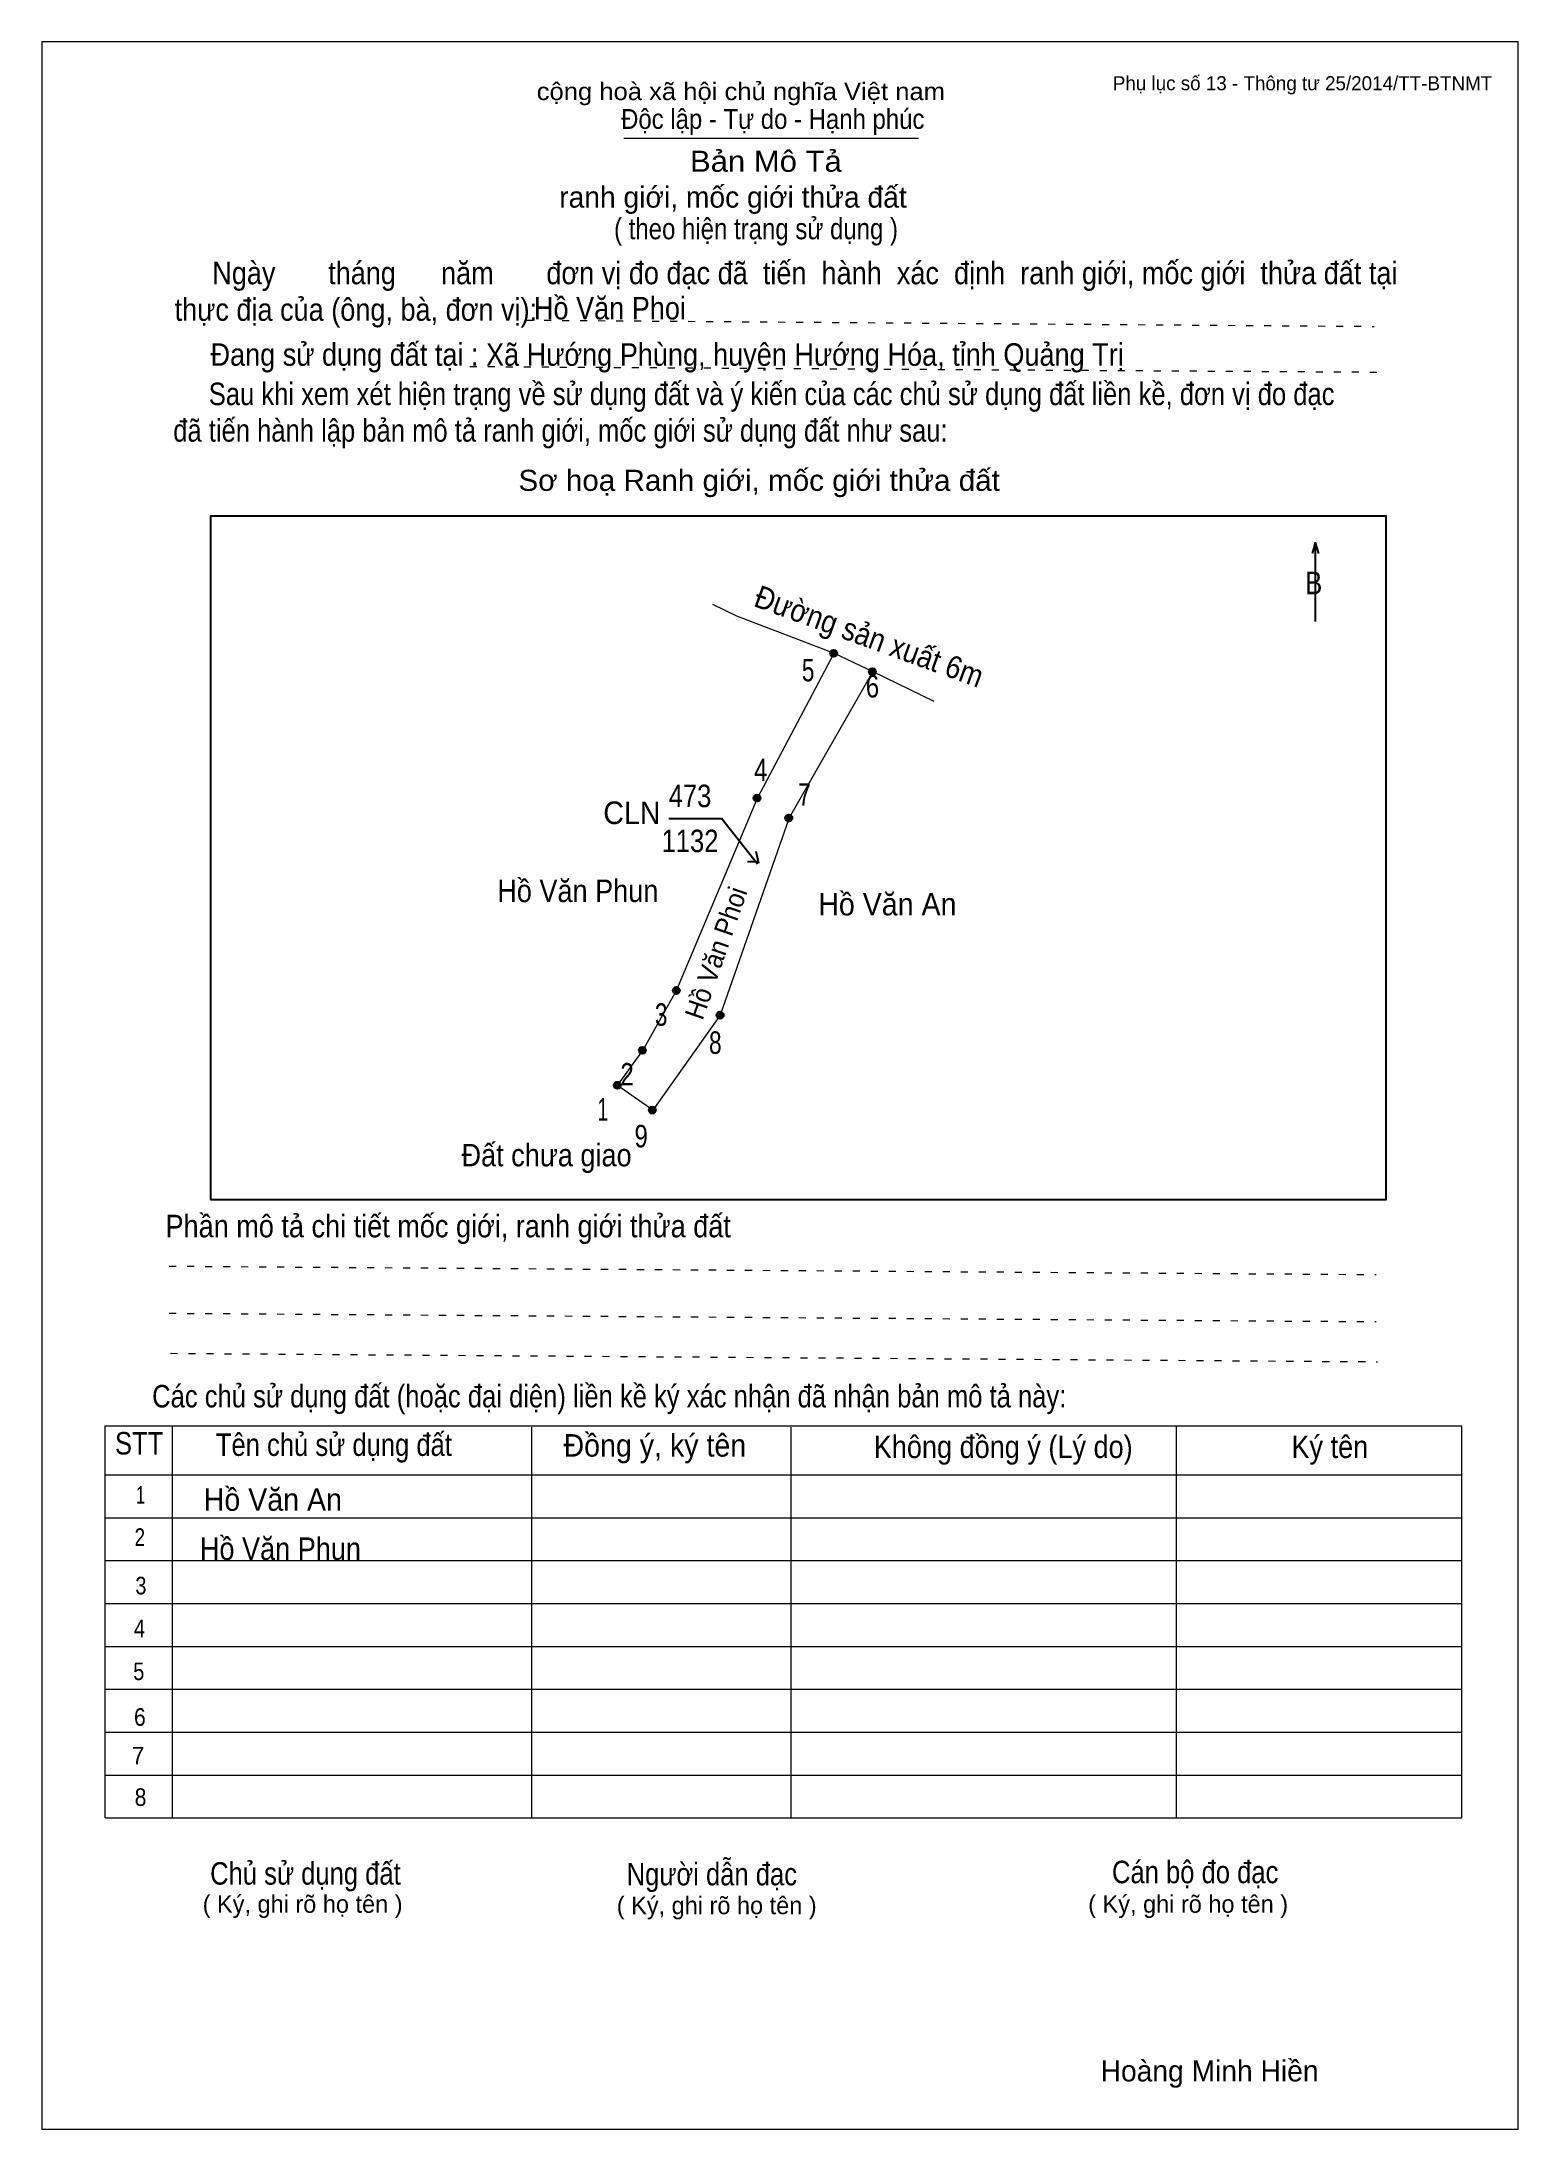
# Model space of a CAD drawing. Header units: centimetres. Extents: x 0 to 21, y 0 to 29.7.
import ezdxf
from ezdxf.enums import TextEntityAlignment as Align

# ---------------------------------------------------------------- set-up
doc = ezdxf.new("R2010")
doc.units = ezdxf.units.CM
doc.header["$LTSCALE"] = 0.13
doc.linetypes.add('DOTTED', pattern=[1.5, 0.3, -1.2])
for name, color, linetype, lineweight in [('1', 7, 'Continuous', 25), ('32', 7, 'Continuous', 25), ('33', 7, 'Continuous', 25), ('61', 7, 'Continuous', 13), ('62', 7, 'Continuous', 13)]:
    doc.layers.add(name, color=color, linetype=linetype, lineweight=lineweight)
for name, color, linetype in [('34', 7, 'Continuous'), ('45', 7, 'Continuous'), ('63', 7, 'Continuous')]:
    doc.layers.add(name, color=color, linetype=linetype)

msp = doc.modelspace()

# ---------------------------------------------------------------- hatches: boundary and pattern name
at = {"layer": '32'}
for points in [[(11.3129, 21, 1), (11.2129, 21, 1)], [(11.8632, 20.737, 1), (11.7632, 20.737, 1)], [(10.2239, 18.9409, 1), (10.1239, 18.9409, 1)], [(10.6747, 18.6572, 1), (10.5747, 18.6572, 1)], [(9.0757, 16.2016, 1), (8.9757, 16.2016, 1)], [(9.6986, 15.8508, 1), (9.5986, 15.8508, 1)], [(8.5919, 15.3511, 1), (8.4919, 15.3511, 1)], [(8.2374, 14.8545, 1), (8.1374, 14.8545, 1)], [(8.734, 14.5, 1), (8.634, 14.5, 1)]]:
    msp.add_hatch(color=256, dxfattribs=at).paths.add_polyline_path(points)

# ---------------------------------------------------------------- linework, layer by layer
at = {"layer": '1'}
for p, q in [((10.18, 18), (9.67, 18.65)), ((10.2, 18.01), (10.16, 18.18)), ((10.2, 18.03), (10.04, 18.03))]:
    msp.add_line(p, q, dxfattribs=at)
at = {"layer": '1', "lineweight": 13}
msp.add_lwpolyline([(21, 0), (21, 29.7), (0, 29.7), (0, 0)], close=True, dxfattribs=at)
at = {"layer": '32'}
for centre in [(11.2629, 21), (11.8132, 20.737), (10.1739, 18.9409), (10.6247, 18.6572), (9.0257, 16.2016), (9.6486, 15.8508), (8.5419, 15.3511), (8.1874, 14.8545), (8.684, 14.5)]:
    msp.add_circle(centre, 0.05, dxfattribs=at)
at = {"layer": '33'}
msp.add_line((8.92, 18.65), (9.67, 18.65), dxfattribs=at)
at = {"layer": '61'}
for points in [[(9.54, 21.7), (9.88, 21.53), (11.27, 21)], [(11.82, 20.74), (10.63, 18.66), (9.65, 15.85), (8.69, 14.5), (8.19, 14.85), (8.55, 15.35), (9.03, 16.2), (10.18, 18.94), (11.27, 21)], [(11.27, 21), (11.82, 20.74), (12.69, 20.32)]]:
    msp.add_lwpolyline(points, dxfattribs=at)
at = {"layer": '62'}
for p, q in [((8.28, 28.33), (12.47, 28.33)), ((0.9, 10.01), (20.2, 10.01)), ((0.9, 4.43), (0.9, 10.01)), ((1.86, 4.43), (1.86, 10.01)), ((6.97, 4.43), (6.97, 9.99)), ((10.66, 4.43), (10.66, 9.99)), ((16.14, 4.43), (16.14, 10.01)), ((20.2, 4.43), (20.2, 10.01)), ((0.9, 9.31), (20.2, 9.31)), ((0.9, 8.7), (20.2, 8.7)), ((0.9, 8.09), (20.2, 8.09)), ((0.9, 7.48), (20.2, 7.48)), ((0.9, 6.87), (20.2, 6.87)), ((0.9, 6.26), (20.2, 6.26)), ((0.9, 5.65), (20.2, 5.65)), ((0.9, 5.04), (20.2, 5.04)), ((0.9, 4.43), (20.2, 4.43))]:
    msp.add_line(p, q, dxfattribs=at)
at = {"layer": '62', "linetype": 'DOTTED'}
for p, q in [((6.89, 25.74), (18.95, 25.65)), ((6.09, 25.08), (19.04, 25)), ((1.81, 12.28), (18.98, 12.16)), ((1.81, 11.61), (18.98, 11.49)), ((1.83, 11.04), (19, 10.92))]:
    msp.add_line(p, q, dxfattribs=at)
at = {"layer": '62', "lineweight": 25}
for p, q in [((18.11, 22.58), (18.11, 21.45)), ((18.11, 22.57), (18.07, 22.42)), ((18.11, 22.57), (18.16, 22.42))]:
    msp.add_line(p, q, dxfattribs=at)
msp.add_lwpolyline([(2.4, 13.23), (19.12, 13.23), (19.12, 22.95), (2.4, 22.95)], close=True, dxfattribs=at)

# ---------------------------------------------------------------- texts
at = {"layer": '32'}
for s, width, p in [('5', 0.75, (10.9, 20.6)), ('6', 0.8, (11.815, 20.37)), ('4', 0.8, (10.225, 19.18)), ('7', 0.75, (10.85, 18.83)), ('3', 0.75, (8.81, 15.7)), ('8', 0.75, (9.58, 15.3)), ('2', 0.8, (8.325, 14.85)), ('1', 0.65, (7.98, 14.35)), ('9', 0.8, (8.525, 13.97))]:
    msp.add_text(s, height=0.32, dxfattribs=dict(at, width=width)).set_placement(p, align=Align.CENTER)
at = {"layer": '33', "width": 0.9}
msp.add_text('Đường sản xuất 6m', height=0.3197, rotation=340, dxfattribs=at).set_placement((13.3207, 20.506), align=Align.RIGHT)
at = {"layer": '33', "width": 0.85}
for s, p in [('473', (9.22, 18.81)), ('1132', (9.22, 18.17))]:
    msp.add_text(s, height=0.32, dxfattribs=at).set_placement(p, align=Align.CENTER)
at = {"layer": '33'}
for s, width, p in [('CLN', 0.95, (8.8, 18.57)), ('Hồ Văn Phun', 0.9, (8.77, 17.46)), ('Hồ Văn An', 0.95, (13.01, 17.27)), ('Đất chưa giao', 0.9, (8.39, 13.7)), ('Hồ Văn An', 0.95, (4.27, 8.8)), ('Hồ Văn Phun', 0.9, (4.54, 8.1))]:
    msp.add_text(s, height=0.32, dxfattribs=dict(at, width=width)).set_placement(p, align=Align.RIGHT)
at = {"layer": '34', "width": 0.9}
msp.add_text('Hồ Văn Phoi', height=0.32, dxfattribs=at).set_placement((7, 25.75))
at = {"layer": '45', "width": 0.95}
msp.add_text('Hồ Văn Phoi', height=0.2744, rotation=70.821, dxfattribs=at).set_placement((9.72, 16.6899), align=Align.CENTER)
at = {"layer": '62'}
for s, height, width, p in [('cộng hoà xã hội chủ nghĩa Việt nam', 0.2474, 1.1, (7.04, 28.87)), ('Độc lập - Tự do - Hạnh phúc', 0.2828, 0.9, (8.24, 28.46)), ('Bản Mô Tả', 0.3, 1.1, (9.22, 27.85)), ('( theo hiện trạng sử dụng )', 0.3, 0.85, (8.14, 26.89)), ('     Ngày       tháng      năm       đơn vị đo đạc đã  tiến  hành  xác  định  ranh giới, mốc giới  thửa đất tại ', 0.32, 0.9, (1.89, 26.25)), ('thực địa của (ông, bà, đơn vị): ', 0.32, 0.9, (1.89, 25.73)), ('Đang sử dụng đất tại : Xã Hướng Phùng, huyện Hướng Hóa, tỉnh Quảng Trị', 0.32, 0.9, (2.4, 25.09)), ('     Sau khi xem xét hiện trạng về sử dụng đất và ý kiến của các chủ sử dụng đất liền kề, đơn vị đo đạc ', 0.32, 0.85, (1.87, 24.53)), ('đã tiến hành lập bản mô tả ranh giới, mốc giới sử dụng đất như sau:', 0.32, 0.85, (1.87, 24.01)), ('Sơ hoạ Ranh giới, mốc giới thửa đất', 0.3, 1.05, (6.78, 23.31)), ('B', 0.32, 0.85, (17.97, 21.84)), ('Phần mô tả chi tiết mốc giới, ranh giới thửa đất ', 0.32, 0.9, (1.76, 12.69)), ('Các chủ sử dụng đất (hoặc đại diện) liền kề ký xác nhận đã nhận bản mô tả này:', 0.32, 0.85, (1.57, 10.27))]:
    msp.add_text(s, height=height, dxfattribs=dict(at, width=width)).set_placement(p)
msp.add_text('ranh giới, mốc giới thửa đất', height=0.3, dxfattribs=at).set_placement((7.36, 27.34))
for s, height, width, p in [('STT', 0.32, 0.85, (1.385, 9.6)), ('Tên chủ sử dụng đất', 0.32, 0.85, (4.155, 9.58)), ('Đồng ý, ký tên', 0.32, 0.95, (8.72, 9.57)), ('Không đồng ý (Lý do)', 0.32, 0.9, (13.675, 9.55)), ('Ký tên', 0.32, 0.9, (18.32, 9.55)), ('1', 0.25, 0.7, (1.405, 8.9)), ('2', 0.25, 0.8, (1.395, 8.3)), ('3', 0.25, 0.85, (1.41, 7.61)), ('4', 0.25, 0.85, (1.39, 7)), ('5', 0.25, 0.85, (1.38, 6.39)), ('6', 0.25, 0.9, (1.395, 5.74)), ('7', 0.25, 0.95, (1.37, 5.19)), ('8', 0.25, 0.9, (1.405, 4.6)), ('Người dẫn đạc', 0.32, 0.85, (9.53, 3.47)), ('Chủ sử dụng đất', 0.32, 0.85, (3.75, 3.48)), ('Cán bộ đo đạc', 0.32, 0.85, (16.405, 3.5))]:
    msp.add_text(s, height=height, dxfattribs=dict(at, width=width)).set_placement(p, align=Align.CENTER)
for p in [(3.71, 3.08), (9.6, 3.06), (16.305, 3.08)]:
    msp.add_text('( Ký, ghi rõ họ tên )', height=0.25, dxfattribs=at).set_placement(p, align=Align.CENTER)
at = {"layer": '63'}
msp.add_text('Phụ lục số 13 - Thông tư 25/2014/TT-BTNMT', height=0.2, dxfattribs=at).set_placement((20.63, 29.01), align=Align.RIGHT)
msp.add_text('Hoàng Minh Hiền', height=0.3, dxfattribs=at).set_placement((16.61, 0.68), align=Align.CENTER)

doc.saveas('drawing.dxf')
